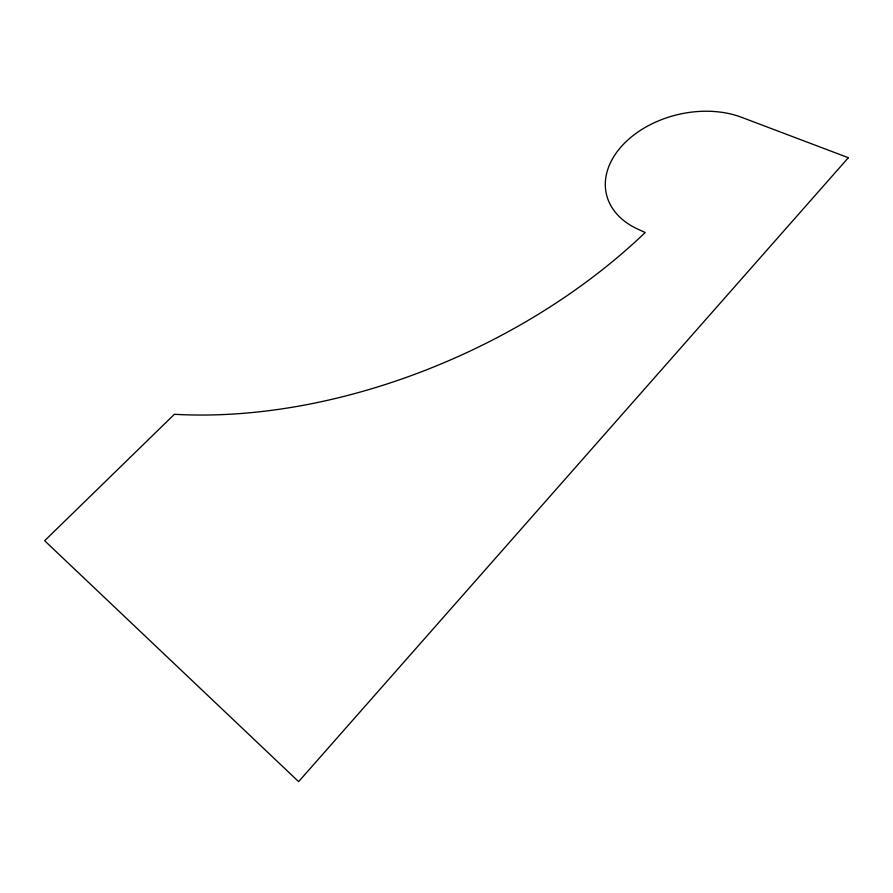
<?xml version="1.0" encoding="UTF-8"?>
<svg xmlns="http://www.w3.org/2000/svg" width="893" height="893" viewBox="0 0 893 893"><rect width="100%" height="100%" fill="white"/><g stroke="black" fill="none" stroke-linecap="round" stroke-linejoin="round"><path stroke-width="1.34" d="M848.35 157.715L298.619 781.632L44.65 540.734L174.403 414.285A439.423 269.697 -24.4 0 0 645.192 232.537L637.524 228.988A88.039 61.349 -13.2 0 1 622.655 145.101A88.039 61.349 -13.2 0 1 741.603 117.318L848.35 157.715"/></g></svg>
